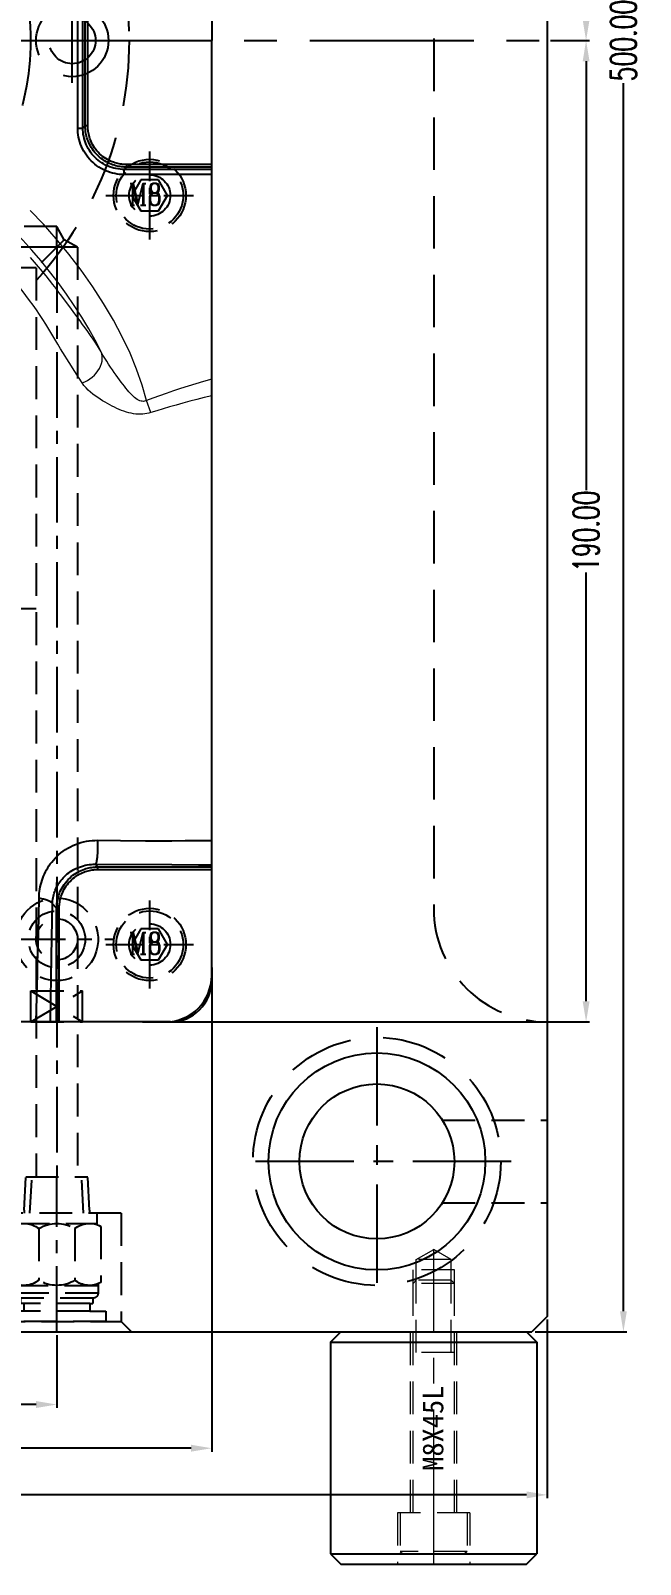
# Model space of a CAD drawing. Header units: inches. Extents: x 143011 to 144494, y -46023 to -44974.
# Drawn here: x 144205.6 to 144323.7, y -45571.4 to -45274.5 of the extents above; entities that cross this region are included whole.
import ezdxf

# ---------------------------------------------------------------- set-up
doc = ezdxf.new("R2010")
doc.units = ezdxf.units.IN
doc.header["$LTSCALE"] = 2
doc.header["$MEASUREMENT"] = 0
doc.header["$PDMODE"] = 3
doc.header["$PDSIZE"] = 0.3125
for name, pattern in [('ACAD_ISO02W100', [15, 12, -3]), ('ACAD_ISO08W100', [36, 24, -3, 6, -3]), ('CENTER', [50.8, 31.75, -6.35, 6.35, -6.35]), ('CENTER2', [1.125, 0.75, -0.125, 0.125, -0.125]), ('DASHED', [0.75, 0.5, -0.25]), ('HIDDEN', [9.525, 6.35, -3.175])]:
    doc.linetypes.add(name, pattern=pattern)
doc.layers.get('0').update_dxf_attribs({"linetype": 'CONTINUOUS'})
doc.layers.get('Defpoints').update_dxf_attribs({"linetype": 'CONTINUOUS'})
for name, color, linetype in [('CAV-COR', 1, 'CONTINUOUS'), ('cen', 1, 'CENTER'), ('CL', 1, 'ACAD_ISO08W100'), ('DEFAULT_1', 7, 'CENTER'), ('hidden', 4, 'HIDDEN'), ('JIZUI', 7, 'CONTINUOUS'), ('SCREW', 52, 'HIDDEN'), ('SP', 3, 'CONTINUOUS'), ('wr2', 41, 'DASHED'), ('文字', 1, 'CONTINUOUS')]:
    doc.layers.add(name, color=color, linetype=linetype)
for name, color, linetype, lineweight in [('dim', 3, 'CONTINUOUS', 15), ('枕位', 75, 'CONTINUOUS', 15), ('螺絲', 42, 'ACAD_ISO02W100', 15)]:
    doc.layers.add(name, color=color, linetype=linetype, lineweight=lineweight)
doc.styles.add('ROMANC', font='romanc', dxfattribs={"width": 0.6, "height": 1})
doc.styles.get("Standard").update_dxf_attribs({"font": 'txt.shx', "width": 0.67})
doc.styles.add('style1', font='mingliu.ttc', dxfattribs={"width": 0.75})
doc.dimstyles.new('2.00', dxfattribs={"dimtxt": 5, "dimasz": 4, "dimexe": 0.666, "dimexo": 0.626, "dimgap": 1, "dimtad": 0, "dimzin": 0, "dimdsep": 46, "dimtxsty": 'Standard', "dimcen": 0.09, "dimclrd": 3, "dimclre": 3, "dimclrt": 7, "dimazin": 0, "dimtfac": 1, "dimtofl": 0, "dimtmove": 0, "dimatfit": 0, "dimfxl": 0, "dimtolj": 1, "dimtzin": 0, "dimarcsym": 0})

# ---------------------------------------------------------------- blocks, each defined once
blk = doc.blocks.new('*D34465')
at = {"layer": 'Defpoints', "color": 0}
for p in [(144305.66, -45276.42), (144313.18, -45276.42), (144226.66, -45466.42)]:
    blk.add_point(p, dxfattribs=at)
at = {"layer": 'dim', "color": 3, "linetype": 'ByBlock', "lineweight": -2}
for p, q in [((144306.29, -45276.42), (144313.85, -45276.42)), ((144313.18, -45280.42), (144313.18, -45363.44)), ((144313.18, -45462.42), (144313.18, -45379.4)), ((144227.29, -45466.42), (144313.85, -45466.42))]:
    blk.add_line(p, q, dxfattribs=at)
at = {"layer": 'dim', "color": 3, "linetype": 'ByBlock'}
for points in [[(144313.85, -45280.42), (144312.52, -45280.42), (144313.18, -45276.42)], [(144312.52, -45462.42), (144313.85, -45462.42), (144313.18, -45466.42)]]:
    blk.add_solid(points, dxfattribs=at)
at = {"layer": 'dim', "color": 7, "linetype": 'ByBlock', "insert": (144313.18, -45371.42), "char_height": 5, "attachment_point": 5, "rotation": 90}
blk.add_mtext('\\A1;190.00', dxfattribs=at)
blk = doc.blocks.new('*D34466')
at = {"layer": 'Defpoints', "color": 0}
for p in [(144223.66, -45086.42), (144313.18, -45086.42), (144305.66, -45276.42)]:
    blk.add_point(p, dxfattribs=at)
at = {"layer": 'dim', "color": 3, "linetype": 'ByBlock', "lineweight": -2}
for p, q in [((144224.29, -45086.42), (144313.85, -45086.42)), ((144313.18, -45090.42), (144313.18, -45173.44)), ((144313.18, -45272.42), (144313.18, -45189.4)), ((144306.29, -45276.42), (144313.85, -45276.42))]:
    blk.add_line(p, q, dxfattribs=at)
at = {"layer": 'dim', "color": 3, "linetype": 'ByBlock'}
for points in [[(144313.85, -45090.42), (144312.52, -45090.42), (144313.18, -45086.42)], [(144312.52, -45272.42), (144313.85, -45272.42), (144313.18, -45276.42)]]:
    blk.add_solid(points, dxfattribs=at)
at = {"layer": 'dim', "color": 7, "linetype": 'ByBlock', "insert": (144313.18, -45181.42), "char_height": 5, "attachment_point": 5, "rotation": 90}
blk.add_mtext('\\A1;190.00', dxfattribs=at)
blk = doc.blocks.new('*D34467')
at = {"layer": 'Defpoints', "color": 0}
for p in [(144302.66, -45026.42), (144320.41, -45026.42), (144302.66, -45526.42)]:
    blk.add_point(p, dxfattribs=at)
at = {"layer": 'dim', "color": 3, "linetype": 'ByBlock', "lineweight": -2}
for p, q in [((144303.29, -45026.42), (144321.07, -45026.42)), ((144320.41, -45030.42), (144320.41, -45268.16)), ((144320.41, -45522.42), (144320.41, -45284.68)), ((144303.29, -45526.42), (144321.07, -45526.42))]:
    blk.add_line(p, q, dxfattribs=at)
at = {"layer": 'dim', "color": 3, "linetype": 'ByBlock'}
for points in [[(144321.07, -45030.42), (144319.74, -45030.42), (144320.41, -45026.42)], [(144319.74, -45522.42), (144321.07, -45522.42), (144320.41, -45526.42)]]:
    blk.add_solid(points, dxfattribs=at)
at = {"layer": 'dim', "color": 7, "linetype": 'ByBlock', "insert": (144320.41, -45276.42), "char_height": 5, "attachment_point": 5, "rotation": 90}
blk.add_mtext('\\A1;500.00', dxfattribs=at)
blk = doc.blocks.new('*D34468')
at = {"layer": 'Defpoints', "color": 0}
for p in [(144005.66, -45523.42), (144305.66, -45523.42), (144305.66, -45557.97)]:
    blk.add_point(p, dxfattribs=at)
at = {"layer": 'dim', "color": 3, "linetype": 'ByBlock', "lineweight": -2}
for p, q in [((144005.66, -45524.04), (144005.66, -45558.64)), ((144305.66, -45524.04), (144305.66, -45558.64)), ((144009.66, -45557.97), (144147.4, -45557.97)), ((144301.66, -45557.97), (144163.92, -45557.97))]:
    blk.add_line(p, q, dxfattribs=at)
at = {"layer": 'dim', "color": 3, "linetype": 'ByBlock'}
for points in [[(144009.66, -45557.31), (144009.66, -45558.64), (144005.66, -45557.97)], [(144301.66, -45558.64), (144301.66, -45557.31), (144305.66, -45557.97)]]:
    blk.add_solid(points, dxfattribs=at)
at = {"layer": 'dim', "color": 7, "linetype": 'ByBlock', "insert": (144155.66, -45557.97), "char_height": 5, "attachment_point": 5}
blk.add_mtext('\\A1;300.00', dxfattribs=at)
blk = doc.blocks.new('*D34469')
at = {"layer": 'Defpoints', "color": 0}
for p in [(144070.66, -45452.03), (144240.66, -45455.26), (144070.66, -45548.94)]:
    blk.add_point(p, dxfattribs=at)
at = {"layer": 'dim', "color": 3, "linetype": 'ByBlock', "lineweight": -2}
for p, q in [((144070.66, -45452.66), (144070.66, -45549.61)), ((144240.66, -45455.88), (144240.66, -45549.61)), ((144074.66, -45548.94), (144147.68, -45548.94)), ((144236.66, -45548.94), (144163.64, -45548.94))]:
    blk.add_line(p, q, dxfattribs=at)
at = {"layer": 'dim', "color": 3, "linetype": 'ByBlock'}
for points in [[(144074.66, -45548.27), (144074.66, -45549.61), (144070.66, -45548.94)], [(144236.66, -45549.61), (144236.66, -45548.27), (144240.66, -45548.94)]]:
    blk.add_solid(points, dxfattribs=at)
at = {"layer": 'dim', "color": 7, "linetype": 'ByBlock', "insert": (144155.66, -45548.94), "char_height": 5, "attachment_point": 5}
blk.add_mtext('\\A1;170.00', dxfattribs=at)
blk = doc.blocks.new('20160719.171012')
at = {"linetype": 'HIDDEN'}
for centre, radius in [((0, -1.6), 69), ((0, 56.4), 7), ((0, 56.4), 4.5), ((0, -1.6), 49.9), ((0, -1.6), 47), ((0, -1.6), 39), ((0, -1.6), 13.44), ((-58, -1.6), 7), ((58, -1.6), 7), ((-58, -1.6), 4.5), ((58, -1.6), 4.5), ((0, -59.6), 7), ((0, -59.6), 4.5)]:
    blk.add_circle(centre, radius, dxfattribs=at)
at = {"layer": 'CL', "linetype": 'ACAD_ISO08W100'}
for p, q in [((0, -80.6), (0, 77.4)), ((-79, -1.6), (79, -1.6))]:
    blk.add_line(p, q, dxfattribs=at)
at = {"layer": 'JIZUI', "linetype": 'CENTER2', "ltscale": 10}
for p, q in [((-9.13, 56.4), (8.91, 56.4)), ((-58, -9.76), (-58, 6.1)), ((58, -9.76), (58, 6.1)), ((-9.13, -59.6), (8.91, -59.6))]:
    blk.add_line(p, q, dxfattribs=at)
at = {"layer": 'JIZUI'}
for radius in [8, 1.6]:
    blk.add_circle((0, -1.6), radius, dxfattribs=at)
blk = doc.blocks.new('20130215.190426')
at = {"layer": 'SP'}
for p, q in [((-20, -2), (-18, 0)), ((-18, 0), (18, 0)), ((18, 0), (20, -2)), ((-20, -2), (20, -2)), ((-20, -2), (-20, -43)), ((20, -2), (20, -43)), ((-20, -43), (20, -43)), ((-20, -43), (-18, -45)), ((18, -45), (20, -43)), ((-18, -45), (18, -45))]:
    blk.add_line(p, q, dxfattribs=at)
at = {"layer": '螺絲', "linetype": 'HIDDEN', "ltscale": 0.5}
for p, q in [((-3.37, 14), (0, 15.95)), ((3.38, 14), (0, 15.95)), ((4, 12), (-4, 12)), ((-4, 9.38), (-4, 12)), ((-3.37, 10), (-3.37, 14)), ((3.38, 14), (-3.37, 14)), ((3.38, 10), (3.38, 14)), ((4, 9.38), (4, 12)), ((-3.37, 10), (-4, 9.38)), ((-4, -35), (-4, 9.38)), ((4, 9.38), (-4, 9.38)), ((-3.37, -4), (-3.37, 10)), ((3.38, 10), (-3.37, 10)), ((3.38, -4), (3.38, 10)), ((3.38, 10), (4, 9.38)), ((4, -35), (4, 9.38)), ((-4.5, -35), (-4.5, 0)), ((4.5, -35), (4.5, 0)), ((4, -4), (-4, -4)), ((-7, -35), (-7, -45)), ((7, -35), (-7, -35)), ((-6.5, -35), (-6.5, -42.5)), ((6.5, -35), (6.5, -42.5)), ((7, -35), (7, -45)), ((6.5, -42.5), (-6.5, -42.5)), ((-6.5, -42.5), (-6, -43)), ((6, -43), (-6, -43)), ((6.5, -42.5), (6, -43))]:
    blk.add_line(p, q, dxfattribs=at)
at = {"layer": '螺絲', "linetype": 'CENTER2', "ltscale": 20}
blk.add_line((0, -45), (0, 16), dxfattribs=at)
at = {"layer": '文字', "style": 'style1'}
blk.add_text('M8X45L', height=4.035, rotation=90, dxfattribs=at).set_placement((1.87, -26.88))
blk = doc.blocks.new('20160804.135220')
at = {"layer": 'SCREW', "linetype": 'CENTER2', "ltscale": 5}
for p, q in [((0, -8.5), (0, 8.5)), ((-8.5, 0), (8.5, 0))]:
    blk.add_line(p, q, dxfattribs=at)
at = {"layer": 'SCREW'}
blk.add_lwpolyline([(-1.73, 3), (-3.46, 0), (-1.73, -3), (1.73, -3), (3.46, 0), (1.73, 3)], close=True, dxfattribs=at)
at = {"layer": 'SCREW', "ltscale": 0.5}
for radius in [7, 6.5, 4]:
    blk.add_circle((0, 0), radius, dxfattribs=at)
at = {"layer": 'dim', "style": 'ROMANC', "width": 0.8}
blk.add_text('M8', height=4.186, dxfattribs=at).set_placement((-4.07, -1.86))
blk = doc.blocks.new('*D37705')
at = {"layer": 'Defpoints', "color": 0}
for p in [(144155.66, -45527.04), (144210.66, -45526.42), (144210.66, -45540.48)]:
    blk.add_point(p, dxfattribs=at)
at = {"layer": 'dim', "color": 3, "linetype": 'ByBlock', "lineweight": -2}
for p, q in [((144155.66, -45527.67), (144155.66, -45541.15)), ((144210.66, -45527.04), (144210.66, -45541.15)), ((144159.66, -45540.48), (144176.02, -45540.48)), ((144206.66, -45540.48), (144190.3, -45540.48))]:
    blk.add_line(p, q, dxfattribs=at)
at = {"layer": 'dim', "color": 3, "linetype": 'ByBlock'}
for points in [[(144159.66, -45539.82), (144159.66, -45541.15), (144155.66, -45540.48)], [(144206.66, -45541.15), (144206.66, -45539.82), (144210.66, -45540.48)]]:
    blk.add_solid(points, dxfattribs=at)
at = {"layer": 'dim', "color": 7, "linetype": 'ByBlock', "insert": (144183.16, -45540.48), "char_height": 5, "attachment_point": 5}
blk.add_mtext('\\A1;55.00', dxfattribs=at)
blk = doc.blocks.new('20160901.140447')
at = {"layer": 'wr2', "linetype": 'CENTER', "ltscale": 0.2}
for p, q in [((0, -11), (0, 11)), ((-11, 0), (11, 0))]:
    blk.add_line(p, q, dxfattribs=at)
at = {"layer": 'wr2', "linetype": 'HIDDEN', "ltscale": 0.5}
for radius in [8, 5.5, 4]:
    blk.add_circle((0, 0), radius, dxfattribs=at)
blk = doc.blocks.new('20160905.155744')
at = {"layer": 'wr2', "linetype": 'HIDDEN', "ltscale": 0.5}
for p, q in [((-6.35, -6.44), (-6.01, 0)), ((6.01, 0), (-6.01, 0)), ((-5.19, -7), (-4.82, 0)), ((5.19, -7), (4.82, 0)), ((6.35, -6.44), (6.01, 0)), ((-12.5, -7), (12.5, -7)), ((-12.5, -7), (-12.5, -28)), ((-7.75, -7), (-7.75, -9.23)), ((-6.35, -6.44), (-6.35, -7)), ((6.35, -6.44), (6.35, -7)), ((7.75, -7), (7.75, -9.23)), ((12.5, -7), (12.5, -28)), ((-8.5, -9.57), (-8.5, -20.43)), ((7.75, -9), (-7.75, -9)), ((-3.5, -9.99), (-3.5, -20.01)), ((3.5, -9.99), (3.5, -20.01)), ((8.5, -9.57), (8.5, -20.43)), ((-8, -20.67), (-8, -22.49)), ((8, -20.67), (8, -22.49)), ((8, -21), (-8, -21)), ((-8, -22.49), (8, -22.49)), ((-7, -23.49), (7, -23.49)), ((-7, -23.49), (-7, -24.49)), ((7, -23.49), (7, -24.49)), ((-9.5, -25.99), (-9.5, -28)), ((-6.4, -25.99), (-9.5, -25.99)), ((-6.4, -24.49), (-7, -24.49)), ((-6.4, -24.49), (-7, -24.49)), ((-6.4, -24.49), (-6.4, -25.99)), ((-6.4, -24.49), (6.4, -24.49)), ((-6.4, -25.99), (6.4, -25.99)), ((6.4, -24.49), (6.4, -25.99)), ((6.4, -24.49), (7, -24.49)), ((6.4, -24.49), (7, -24.49)), ((6.4, -25.99), (9.5, -25.99)), ((9.5, -25.99), (9.5, -28)), ((-12.5, -28), (-14.5, -30)), ((12.5, -28), (-12.5, -28)), ((-9.5, -28), (9.5, -28)), ((12.5, -28), (14.5, -30)), ((14.5, -30), (-14.5, -30))]:
    blk.add_line(p, q, dxfattribs=at)
at = {"layer": 'wr2', "linetype": 'CENTER', "ltscale": 0.2}
blk.add_line((0, -30), (0, 0), dxfattribs=at)
at = {"layer": 'wr2', "linetype": 'HIDDEN', "ltscale": 0.5}
for centre, radius, start, end in [((-6.32, -13.47), 4.47, 50.9817, 119.248), ((0, -15.66), 6.66, 58.3016, 121.6984), ((6.32, -13.47), 4.47, 60.752, 129.0183), ((-6.32, -16.53), 4.47, 240.752, 309.0183), ((0, -14.34), 6.66, 238.3016, 301.6984), ((6.32, -16.53), 4.47, 230.9817, 299.248), ((-7, -22.49), 1, 180, 270), ((7, -22.49), 1, 270, 0)]:
    blk.add_arc(centre, radius, start, end, dxfattribs=at)

msp = doc.modelspace()

# ---------------------------------------------------------------- linework, layer by layer
for p, q in [((144305.661, -45029.419), (144305.661, -45523.419)), ((144305.661, -45523.419), (144302.661, -45526.419)), ((144008.661, -45526.419), (144302.661, -45526.419))]:
    msp.add_line(p, q)
at = {"color": 8, "linetype": 'HIDDEN', "ltscale": 0.8}
msp.add_line((144283.661, -45108.419), (144283.661, -45444.419), dxfattribs=at)
at = {"linetype": 'CENTER', "ltscale": 0.5}
msp.add_line((144005.661, -45276.419), (144305.661, -45276.419), dxfattribs=at)
at = {"color": 8, "linetype": 'HIDDEN', "ltscale": 0.5}
for p, q in [((144285.35, -45485.419), (144305.661, -45485.419)), ((144285.35, -45501.419), (144305.661, -45501.419))]:
    msp.add_line(p, q, dxfattribs=at)
for radius in [21, 15]:
    msp.add_circle((144272.661, -45493.419), radius)
at = {"color": 8, "linetype": 'HIDDEN', "ltscale": 0.8}
msp.add_arc((144305.661, -45444.419), 22, 180, 270, dxfattribs=at)
at = {"layer": 'CAV-COR', "linetype": 'ByBlock'}
for p, q in [((144240.661, -45094.419), (144240.661, -45276.419)), ((144214.712, -45276.419), (144214.712, -45259.458)), ((144215.711, -45276.419), (144215.711, -45259.458)), ((144216.16, -45276.419), (144216.16, -45259.907)), ((144216.66, -45276.419), (144216.66, -45259.907)), ((144070.661, -45276.419), (144240.661, -45276.419)), ((144214.712, -45293.38), (144214.712, -45276.419)), ((144215.711, -45293.38), (144215.711, -45276.419)), ((144216.16, -45292.931), (144216.16, -45276.419)), ((144216.66, -45292.931), (144216.66, -45276.419)), ((144240.661, -45458.419), (144240.661, -45276.419)), ((144216.16, -45292.931), (144215.711, -45293.38)), ((144216.66, -45292.931), (144216.16, -45292.931)), ((144214.712, -45293.38), (144215.711, -45293.38)), ((144224.149, -45300.92), (144223.7, -45301.369)), ((144223.7, -45302.368), (144223.7, -45301.369)), ((144240.661, -45301.369), (144223.7, -45301.369)), ((144224.149, -45300.42), (144224.149, -45300.92)), ((144240.661, -45300.42), (144224.149, -45300.42)), ((144240.661, -45300.92), (144224.149, -45300.92)), ((144240.661, -45302.368), (144223.7, -45302.368)), ((144218.56, -45431.252), (144223.02, -45431.3)), ((144218.119, -45435.888), (144232.971, -45435.968)), ((144218.625, -45436.394), (144218.119, -45435.888)), ((144218.625, -45436.394), (144240.661, -45436.394)), ((144218.625, -45436.893), (144218.625, -45436.394)), ((144218.625, -45436.893), (144240.661, -45436.893)), ((144207.088, -45449.25), (144207.22, -45442.456)), ((144209.689, -45450.066), (144209.803, -45443.55)), ((144210.636, -45444.383), (144209.803, -45443.55)), ((144211.136, -45444.383), (144210.636, -45444.383)), ((144210.636, -45466.419), (144210.636, -45444.383)), ((144211.136, -45466.419), (144211.136, -45444.383)), ((144209.566, -45457.621), (144209.689, -45450.066)), ((144209.438, -45466.419), (144209.566, -45457.621)), ((144232.661, -45466.419), (144078.661, -45466.419))]:
    msp.add_line(p, q, dxfattribs=at)
for points in [[(144224.149, -45300.92), (144223.923, -45300.917), (144223.687, -45300.906), (144223.442, -45300.888), (144223.187, -45300.862), (144222.924, -45300.825), (144222.652, -45300.778), (144222.372, -45300.72), (144222.083, -45300.648), (144221.786, -45300.562), (144221.482, -45300.462), (144221.173, -45300.345), (144220.857, -45300.211), (144220.537, -45300.057), (144220.214, -45299.884), (144219.889, -45299.69), (144219.563, -45299.473), (144219.239, -45299.234), (144218.924, -45298.975), (144218.617, -45298.695), (144218.321, -45298.396), (144218.046, -45298.087), (144217.792, -45297.771), (144217.559, -45297.448), (144217.348, -45297.124), (144217.16, -45296.802), (144216.993, -45296.483), (144216.845, -45296.167), (144216.715, -45295.856), (144216.602, -45295.551), (144216.505, -45295.252), (144216.422, -45294.96), (144216.353, -45294.677), (144216.297, -45294.401), (144216.251, -45294.133), (144216.216, -45293.875), (144216.191, -45293.625), (144216.173, -45293.384), (144216.164, -45293.153), (144216.16, -45292.931)], [(144224.149, -45300.42), (144223.937, -45300.419), (144223.716, -45300.409), (144223.486, -45300.391), (144223.248, -45300.366), (144223.001, -45300.332), (144222.746, -45300.288), (144222.483, -45300.233), (144222.212, -45300.166), (144221.934, -45300.086), (144221.649, -45299.991), (144221.358, -45299.882), (144221.063, -45299.756), (144220.763, -45299.612), (144220.459, -45299.45), (144220.156, -45299.268), (144219.851, -45299.064), (144219.546, -45298.84), (144219.25, -45298.598), (144218.963, -45298.335), (144218.686, -45298.054), (144218.427, -45297.765), (144218.189, -45297.469), (144217.971, -45297.165), (144217.773, -45296.862), (144217.596, -45296.561), (144217.44, -45296.261), (144217.301, -45295.965), (144217.179, -45295.674), (144217.074, -45295.387), (144216.982, -45295.107), (144216.905, -45294.834), (144216.841, -45294.567), (144216.787, -45294.309), (144216.744, -45294.058), (144216.712, -45293.815), (144216.688, -45293.581), (144216.671, -45293.356), (144216.661, -45293.139), (144216.66, -45292.931)], [(144223.7, -45302.368), (144223.263, -45302.359), (144222.822, -45302.327), (144222.375, -45302.27), (144221.921, -45302.19), (144221.462, -45302.085), (144221.006, -45301.955), (144220.554, -45301.8), (144220.105, -45301.619), (144219.667, -45301.414), (144219.241, -45301.185), (144218.826, -45300.934), (144218.428, -45300.662), (144218.048, -45300.371), (144217.684, -45300.061), (144217.338, -45299.732), (144217.01, -45299.386), (144216.7, -45299.021), (144216.41, -45298.64), (144216.139, -45298.241), (144215.887, -45297.826), (144215.659, -45297.399), (144215.456, -45296.961), (144215.275, -45296.513), (144215.121, -45296.061), (144214.992, -45295.607), (144214.888, -45295.149), (144214.809, -45294.697), (144214.753, -45294.253), (144214.721, -45293.814), (144214.712, -45293.38)], [(144223.7, -45301.369), (144223.313, -45301.36), (144222.919, -45301.331), (144222.52, -45301.282), (144222.116, -45301.212), (144221.708, -45301.118), (144221.303, -45301.003), (144220.9, -45300.865), (144220.502, -45300.704), (144220.113, -45300.522), (144219.734, -45300.319), (144219.366, -45300.095), (144219.012, -45299.853), (144218.674, -45299.595), (144218.351, -45299.319), (144218.044, -45299.027), (144217.752, -45298.719), (144217.477, -45298.396), (144217.219, -45298.057), (144216.977, -45297.702), (144216.754, -45297.334), (144216.552, -45296.954), (144216.371, -45296.565), (144216.211, -45296.167), (144216.074, -45295.766), (144215.959, -45295.361), (144215.867, -45294.955), (144215.797, -45294.553), (144215.748, -45294.156), (144215.72, -45293.765), (144215.711, -45293.38)], [(144207.22, -45442.456), (144207.237, -45442.002), (144207.27, -45441.555), (144207.319, -45441.115), (144207.384, -45440.681), (144207.465, -45440.253), (144207.561, -45439.831), (144207.672, -45439.413), (144207.798, -45439), (144207.939, -45438.591), (144208.097, -45438.186), (144208.271, -45437.783), (144208.462, -45437.385), (144208.671, -45436.99), (144208.897, -45436.599), (144209.144, -45436.213), (144209.41, -45435.831), (144209.695, -45435.453), (144210.003, -45435.083), (144210.335, -45434.718), (144210.69, -45434.359), (144211.069, -45434.011), (144211.475, -45433.674), (144211.906, -45433.347), (144212.353, -45433.041), (144212.816, -45432.758), (144213.296, -45432.496), (144213.788, -45432.257), (144214.291, -45432.043), (144214.807, -45431.853), (144215.331, -45431.689), (144215.865, -45431.55), (144216.407, -45431.437), (144216.948, -45431.35), (144217.485, -45431.291), (144218.023, -45431.258), (144218.56, -45431.252)], [(144218.56, -45431.252), (144218.568, -45431.51), (144218.574, -45431.774), (144218.577, -45432.041), (144218.578, -45432.31), (144218.575, -45432.58), (144218.57, -45432.849), (144218.562, -45433.115), (144218.552, -45433.376), (144218.539, -45433.632), (144218.524, -45433.881), (144218.506, -45434.12), (144218.486, -45434.35), (144218.463, -45434.568), (144218.439, -45434.772), (144218.413, -45434.963), (144218.384, -45435.138), (144218.355, -45435.297), (144218.324, -45435.439), (144218.292, -45435.563), (144218.258, -45435.668), (144218.224, -45435.753), (144218.19, -45435.818), (144218.154, -45435.863), (144218.119, -45435.888)], [(144223.02, -45431.3), (144227.837, -45431.341), (144230.376, -45431.352), (144232.941, -45431.335), (144235.506, -45431.297), (144238.081, -45431.265), (144240.662, -45431.261)], [(144209.803, -45443.55), (144209.817, -45443.24), (144209.844, -45442.934), (144209.883, -45442.632), (144209.934, -45442.336), (144209.996, -45442.044), (144210.069, -45441.755), (144210.154, -45441.469), (144210.251, -45441.187), (144210.359, -45440.907), (144210.478, -45440.629), (144210.61, -45440.354), (144210.755, -45440.081), (144210.912, -45439.811), (144211.082, -45439.544), (144211.267, -45439.279), (144211.465, -45439.018), (144211.678, -45438.76), (144211.908, -45438.506), (144212.154, -45438.256), (144212.416, -45438.011), (144212.696, -45437.773), (144212.995, -45437.54), (144213.311, -45437.317), (144213.64, -45437.108), (144213.978, -45436.914), (144214.328, -45436.735), (144214.686, -45436.572), (144215.051, -45436.425), (144215.424, -45436.296), (144215.802, -45436.184), (144216.187, -45436.089), (144216.576, -45436.012), (144216.965, -45435.954), (144217.352, -45435.914), (144217.737, -45435.892), (144218.119, -45435.888)], [(144210.636, -45444.383), (144210.64, -45444.157), (144210.65, -45443.921), (144210.668, -45443.675), (144210.694, -45443.422), (144210.731, -45443.159), (144210.778, -45442.887), (144210.836, -45442.606), (144210.908, -45442.318), (144210.993, -45442.021), (144211.094, -45441.717), (144211.211, -45441.407), (144211.345, -45441.092), (144211.498, -45440.772), (144211.671, -45440.449), (144211.865, -45440.124), (144212.082, -45439.798), (144212.322, -45439.474), (144212.581, -45439.158), (144212.86, -45438.851), (144213.159, -45438.555), (144213.469, -45438.28), (144213.785, -45438.026), (144214.108, -45437.793), (144214.432, -45437.582), (144214.754, -45437.394), (144215.073, -45437.227), (144215.388, -45437.079), (144215.699, -45436.949), (144216.005, -45436.836), (144216.304, -45436.739), (144216.595, -45436.656), (144216.879, -45436.587), (144217.155, -45436.531), (144217.423, -45436.485), (144217.681, -45436.45), (144217.931, -45436.424), (144218.172, -45436.407), (144218.403, -45436.397), (144218.625, -45436.394)], [(144211.136, -45444.383), (144211.137, -45444.171), (144211.147, -45443.949), (144211.165, -45443.72), (144211.19, -45443.482), (144211.223, -45443.235), (144211.268, -45442.981), (144211.323, -45442.718), (144211.389, -45442.446), (144211.47, -45442.168), (144211.564, -45441.884), (144211.673, -45441.593), (144211.8, -45441.298), (144211.944, -45440.998), (144212.105, -45440.694), (144212.287, -45440.39), (144212.491, -45440.085), (144212.715, -45439.78), (144212.958, -45439.484), (144213.221, -45439.198), (144213.501, -45438.92), (144213.79, -45438.661), (144214.086, -45438.424), (144214.39, -45438.205), (144214.694, -45438.007), (144214.995, -45437.83), (144215.295, -45437.674), (144215.591, -45437.535), (144215.882, -45437.412), (144216.169, -45437.307), (144216.449, -45437.216), (144216.722, -45437.138), (144216.989, -45437.074), (144217.247, -45437.021), (144217.498, -45436.978), (144217.74, -45436.946), (144217.975, -45436.922), (144218.2, -45436.904), (144218.417, -45436.895), (144218.625, -45436.893)], [(144232.971, -45435.968), (144238.102, -45436.003), (144240.661, -45436.023)], [(144207.22, -45442.456), (144207.454, -45442.484), (144207.682, -45442.516), (144207.903, -45442.554), (144208.117, -45442.597), (144208.321, -45442.644), (144208.516, -45442.695), (144208.701, -45442.751), (144208.873, -45442.811), (144209.033, -45442.874), (144209.18, -45442.94), (144209.312, -45443.01), (144209.43, -45443.082), (144209.533, -45443.157), (144209.62, -45443.233), (144209.691, -45443.311), (144209.745, -45443.39), (144209.783, -45443.47), (144209.803, -45443.55)], [(144206.897, -45457.163), (144206.951, -45455.07), (144207.088, -45449.25)], [(144206.66, -45466.419), (144206.727, -45463.972), (144206.897, -45457.163)]]:
    msp.add_lwpolyline(points, dxfattribs=at)
for centre, radius in [((144231.661, -45457.419), 9), ((144232.661, -45458.419), 8)]:
    msp.add_arc(centre, radius, 270, 0, dxfattribs=at)
at = {"layer": 'cen', "linetype": 'CENTER', "ltscale": 0.3}
for p, q in [((144272.661, -45467.419), (144272.661, -45519.419)), ((144298.661, -45493.419), (144246.661, -45493.419))]:
    msp.add_line(p, q, dxfattribs=at)
at = {"layer": 'DEFAULT_1', "color": 2, "linetype": 'CENTER', "ltscale": 0.5}
msp.add_line((144206.683, -45386.419), (144104.64, -45386.419), dxfattribs=at)
at = {"layer": 'hidden'}
msp.add_circle((144272.661, -45493.419), 24, dxfattribs=at)
at = {"layer": 'wr2', "linetype": 'HIDDEN', "ltscale": 0.5}
for p, q in [((144210.661, -45312.419), (144076.661, -45312.419)), ((144212.095, -45314.985), (144210.661, -45312.419)), ((144212.095, -45314.985), (144206.661, -45320.419)), ((144214.661, -45316.419), (144210.661, -45316.419)), ((144214.661, -45316.419), (144212.095, -45314.985)), ((144214.661, -45316.419), (144214.661, -45496.419)), ((144206.661, -45320.419), (144104.661, -45320.419)), ((144206.661, -45320.419), (144206.661, -45496.419)), ((144205.661, -45460.419), (144215.661, -45460.419)), ((144205.661, -45460.419), (144215.661, -45466.419)), ((144205.661, -45466.419), (144215.661, -45460.419)), ((144205.661, -45466.419), (144205.661, -45460.419)), ((144215.661, -45466.419), (144215.661, -45460.419)), ((144205.661, -45466.419), (144215.661, -45466.419))]:
    msp.add_line(p, q, dxfattribs=at)
at = {"layer": 'wr2', "linetype": 'HIDDEN'}
msp.add_line((144210.661, -45316.419), (144210.661, -45312.419), dxfattribs=at)
at = {"layer": 'wr2', "linetype": 'CENTER', "ltscale": 0.2}
for q in [(144070.661, -45316.419), (144210.661, -45496.419)]:
    msp.add_line((144210.661, -45316.419), q, dxfattribs=at)
at = {"layer": '枕位', "linetype": 'ByBlock'}
for p, q in [((144213.188, -45327.974), (144212.172, -45326.61)), ((144214.179, -45329.318), (144213.188, -45327.974)), ((144214.01, -45340.288), (144213.502, -45339.484)), ((144215.556, -45342.705), (144214.01, -45340.288)), ((144228.878, -45348.452), (144228.011, -45346.122))]:
    msp.add_line(p, q, dxfattribs=at)
for points in [[(144219.249, -45336.686), (144218.102, -45334.44), (144216.854, -45332.202), (144215.506, -45329.969), (144214.056, -45327.729), (144212.515, -45325.491), (144210.916, -45323.293), (144209.27, -45321.135), (144207.576, -45319.021), (144205.855, -45316.986), (144204.111, -45315.039), (144202.344, -45313.182), (144200.569, -45311.433), (144198.793, -45309.798), (144197.014, -45308.274), (144195.236, -45306.861)], [(144228.011, -45346.122), (144227.177, -45343.111), (144226.124, -45340.052), (144224.854, -45336.945), (144223.352, -45333.772), (144221.632, -45330.552), (144219.732, -45327.339), (144217.634, -45324.116), (144215.356, -45320.9), (144212.995, -45317.8), (144210.568, -45314.829), (144208.059, -45311.974), (144205.512, -45309.304)], [(144212.172, -45326.61), (144211.64, -45325.905), (144211.085, -45325.177), (144210.509, -45324.429), (144209.901, -45323.65), (144209.257, -45322.838), (144208.579, -45321.997), (144207.869, -45321.132), (144207.127, -45320.246), (144206.35, -45319.338), (144205.537, -45318.412)], [(144208.525, -45331.359), (144207.945, -45330.421), (144207.343, -45329.486), (144206.718, -45328.564), (144206.072, -45327.651), (144205.392, -45326.723), (144204.678, -45325.78), (144203.932, -45324.83), (144203.146, -45323.858), (144202.316, -45322.86), (144201.447, -45321.848), (144200.539, -45320.826)], [(144210.842, -45335.195), (144209.687, -45333.273), (144208.525, -45331.359)], [(144219.249, -45336.686), (144218.721, -45335.844), (144218.197, -45335.032), (144217.678, -45334.249), (144217.169, -45333.499), (144216.666, -45332.776), (144216.166, -45332.066), (144215.666, -45331.365), (144215.168, -45330.675), (144214.179, -45329.318)], [(144213.502, -45339.484), (144211.397, -45336.1), (144210.842, -45335.195)], [(144215.556, -45342.704), (144216.078, -45342.491), (144216.584, -45342.23), (144217.065, -45341.925), (144217.517, -45341.581), (144217.933, -45341.201), (144218.309, -45340.791), (144218.638, -45340.356), (144218.916, -45339.902), (144219.141, -45339.434), (144219.31, -45338.959), (144219.419, -45338.482), (144219.467, -45338.01), (144219.455, -45337.55), (144219.382, -45337.106), (144219.249, -45336.686)], [(144228.011, -45346.122), (144227.835, -45346.202), (144227.645, -45346.252), (144227.442, -45346.272), (144227.226, -45346.262), (144226.997, -45346.223), (144226.759, -45346.149), (144226.511, -45346.036), (144226.255, -45345.888), (144225.995, -45345.711), (144225.732, -45345.504), (144225.466, -45345.268), (144225.194, -45345.007), (144224.918, -45344.723), (144224.638, -45344.415), (144224.35, -45344.083), (144224.056, -45343.73), (144223.755, -45343.354), (144223.446, -45342.958), (144223.13, -45342.542), (144222.807, -45342.106), (144222.475, -45341.65), (144222.135, -45341.176), (144221.788, -45340.681), (144221.432, -45340.167), (144221.068, -45339.631), (144220.699, -45339.073), (144220.329, -45338.501), (144219.963, -45337.915), (144219.602, -45337.31), (144219.249, -45336.685)], [(144228.878, -45348.452), (144228.513, -45348.561), (144228.13, -45348.647), (144227.73, -45348.71), (144227.308, -45348.752), (144226.869, -45348.773), (144226.422, -45348.765), (144225.967, -45348.728), (144225.504, -45348.664), (144225.042, -45348.577), (144224.586, -45348.467), (144224.131, -45348.335), (144223.677, -45348.185), (144223.224, -45348.018), (144222.771, -45347.834), (144222.317, -45347.634), (144221.859, -45347.42), (144221.399, -45347.191), (144220.937, -45346.948), (144220.473, -45346.692), (144220.007, -45346.424), (144219.539, -45346.141), (144219.068, -45345.846), (144218.595, -45345.538), (144218.126, -45345.208), (144217.655, -45344.86), (144217.189, -45344.493), (144216.744, -45344.095), (144216.326, -45343.662), (144215.93, -45343.199), (144215.556, -45342.705)], [(144240.661, -45341.962), (144239.099, -45342.418), (144237.576, -45342.877), (144236.093, -45343.337), (144234.649, -45343.801), (144233.244, -45344.266), (144231.878, -45344.731), (144230.551, -45345.195), (144229.261, -45345.659), (144228.011, -45346.122)], [(144240.661, -45345.199), (144239.218, -45345.553), (144237.809, -45345.909), (144236.434, -45346.268), (144235.094, -45346.628), (144233.786, -45346.99), (144232.511, -45347.353), (144231.269, -45347.718), (144230.057, -45348.085), (144228.878, -45348.452)]]:
    msp.add_lwpolyline(points, dxfattribs=at)

# ---------------------------------------------------------------- block references
at = {"linetype": 'ByBlock'}
msp.add_blockref('20160719.171012', (144155.661, -45274.819), dxfattribs=at)
at = {"layer": 'SCREW', "linetype": 'ByBlock'}
for p in [(144228.661, -45306.419), (144228.661, -45451.419)]:
    msp.add_blockref('20160804.135220', p, dxfattribs=at)
at = {"layer": 'SP', "linetype": 'ByBlock'}
msp.add_blockref('20130215.190426', (144283.661, -45526.419), dxfattribs=at)
at = {"layer": 'wr2', "linetype": 'ByBlock'}
msp.add_blockref('20160901.140447', (144210.661, -45450.419), dxfattribs=at)
at = {"layer": 'wr2', "linetype": 'ByBlock', "xscale": -1}
msp.add_blockref('20160905.155744', (144210.661, -45496.419), dxfattribs=at)

# ---------------------------------------------------------------- dimensions: what is measured, and where the dimension line sits
at = {"layer": 'dim', "linetype": 'ByBlock'}
for base, p1, p2, angle, picture, middle in [((144320.408, -45026.419), (144302.661, -45526.419), (144302.661, -45026.419), 90, '*D34467', (144320.408, -45276.419)), ((144313.184, -45086.419), (144305.661, -45276.419), (144223.661, -45086.419), 90, '*D34466', (144313.184, -45181.419)), ((144313.184, -45276.419), (144226.661, -45466.419), (144305.661, -45276.419), 90, '*D34465', (144313.184, -45371.419)), ((144210.661, -45540.482), (144155.661, -45527.045), (144210.661, -45526.419), 180, '*D37705', (144183.161, -45540.482))]:
    dim = msp.add_linear_dim(base=base, p1=p1, p2=p2, angle=angle, dimstyle='2.00', dxfattribs=at)
    dim.commit()
    dim.dimension.update_dxf_attribs({"geometry": picture, "text_midpoint": middle})
for base, p1, p2, picture, middle in [((144070.661, -45548.939), (144240.661, -45455.258), (144070.661, -45452.029), '*D34469', (144155.661, -45548.939)), ((144305.661, -45557.973), (144005.661, -45523.419), (144305.661, -45523.419), '*D34468', (144155.661, -45557.973))]:
    dim = msp.add_linear_dim(base=base, p1=p1, p2=p2, angle=180, dimstyle='2.00', dxfattribs=at)
    dim.commit()
    dim.dimension.update_dxf_attribs({"geometry": picture, "text_midpoint": middle, "dimtype": 160})

doc.saveas('drawing.dxf')
